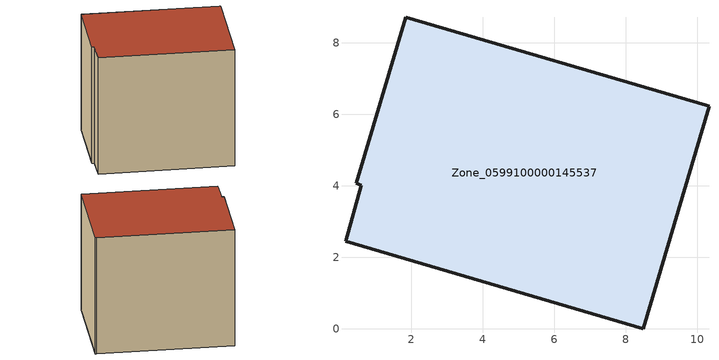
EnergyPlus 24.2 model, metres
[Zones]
Zone_0599100000145537
 floor ground (C_G): 10.24,6.26 10.32,6.22 8.48,0 0.16,2.45 0.6,4.01 0.47,4.07 1.84,8.72 z0.5
 wall outside (C_F): 0.16,2.45 8.48,0 10.32,6.22 10.24,6.26 1.84,8.72 0.47,4.07 0.6,4.01 0.16,2.45 z0.5:8.58
 roof outside (C_R): 10.32,6.22 10.24,6.26 1.84,8.72 0.47,4.07 0.6,4.01 0.16,2.45 8.48,0 z8.58
[BUILDING]
Pand.0599100000145537: North Axis=0; Terrain=City; Loads Convergence Tolerance Value=0.04; Temperature Convergence Tolerance Value=0.4; Solar Distribution=FullExterior; Maximum Number of Warmup Days=25; Minimum Number of Warmup Days=1
[Site:Location]
Rotterdam.The.Hague.AP_ZH_NLD Design_Conditions: Latitude=51.96; Longitude=4.45; Time Zone=1; Elevation=-4.5
[SITE:GROUNDTEMPERATURE:BUILDINGSURFACE]
18, 18, 18, 18, 18, 18, 18, 18, 18, 18, 18, 18
[MATERIAL] Thermal Absorptance=0.9; Solar Absorptance=0.7; Visible Absorptance=0.7
Name | Roughness | Thickness | Conductivity | Density | Specific Heat
G.TI.1965-1974 | MediumSmooth | 0.15 | 0.882353 | 540 | 1210
F.TI.1965-1974 | Rough | 0.3 | 0.697674 | 1920 | 840
R.TI.1965-1974 | MediumRough | 0.2 | 0.232558 | 1500 | 1000
[CONSTRUCTION]
C_G: G.TI.1965-1974
C_F: F.TI.1965-1974
C_R: R.TI.1965-1974
[ZONE]
Zone_0599100000145537: Type=1; Multiplier=1; Ceiling Height=Autocalculate; Volume=Autocalculate; Floor Area=autocalculate; Part of Total Floor Area=Yes
[ZONEINFILTRATION:DESIGNFLOWRATE]
Infil_Zone_0599100000145537: Zone or ZoneList or Space or SpaceList=Zone_0599100000145537; Schedule=AlwaysOn; Design Flow Rate Calculation Method=Flow/Area; Flow Rate per Floor Area=0.003; Constant Term Coefficient=1; Temperature Term Coefficient=0; Velocity Term Coefficient=0; Velocity Squared Term Coefficient=0
[HVACTEMPLATE:ZONE:IDEALLOADSAIRSYSTEM]
Zone_0599100000145537: Maximum Heating Supply Air Temperature=50; Minimum Cooling Supply Air Temperature=13; Maximum Heating Supply Air Humidity Ratio=0.0156; Minimum Cooling Supply Air Humidity Ratio=0.0077; Heating Limit=NoLimit; Cooling Limit=NoLimit; Dehumidification Control Type=ConstantSensibleHeatRatio; Cooling Sensible Heat Ratio=0.7; Dehumidification Setpoint=60; Humidification Control Type=None; Humidification Setpoint=30; Outdoor Air Method=None; Outdoor Air Flow Rate per Person=0.00944; Outdoor Air Flow Rate per Zone Floor Area=0; Outdoor Air Flow Rate per Zone=0; Demand Controlled Ventilation Type=None; Outdoor Air Economizer Type=NoEconomizer; Heat Recovery Type=None; Sensible Heat Recovery Effectiveness=0.7; Latent Heat Recovery Effectiveness=0.65
[ZONECONTROL:THERMOSTAT]
ThermostatControl_Zone_0599100000145537: Zone or ZoneList=Zone_0599100000145537; Control Type Schedule=DualSetpointControlType; Control 1=Thermostat_Zone_0599100000145537; Temperature Difference Between Cutout And Setpoint=0
[THERMOSTATSETPOINT:DUALSETPOINT]
Thermostat_Zone_0599100000145537: Heating Setpoint Temperature Schedule=HeatingSetpoint_Zone_0599100000145537; Cooling Setpoint Temperature Schedule=CoolingSetpoint_Zone_0599100000145537
[SCHEDULE:COMPACT]
HeatingSetpoint_Zone_0599100000145537: Through: 12/31, For: AllDays, Until: 24:00, 21
CoolingSetpoint_Zone_0599100000145537: Through: 12/31, For: AllDays, Until: 24:00, 24
DualSetpointControlType: Through: 12/31, For: AllDays, Until: 24:00, 4
AlwaysOn: Through: 12/31, For: AllDays, Until: 24:00, 1
